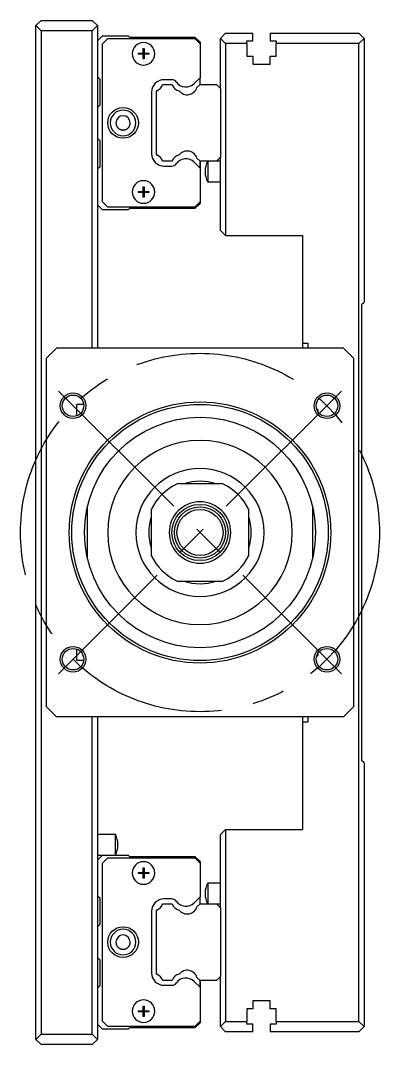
# Model space of a CAD drawing. Extents: x -13 to 914, y -394 to 111.
# Drawn here: x 844.2 to 914.2, y -100 to 100 of the extents above; entities that cross this region are included whole.
import ezdxf

# ---------------------------------------------------------------- set-up
doc = ezdxf.new("R2010")
doc.units = 0
doc.linetypes.add('CENTER', pattern=[50.8, 31.75, -6.35, 6.35, -6.35])
doc.layers.get('0').update_dxf_attribs({"linetype": 'CONTINUOUS'})
doc.layers.add('CENTER', color=1, linetype='CENTER')

msp = doc.modelspace()

# ---------------------------------------------------------------- linework, layer by layer
at = {"color": 7, "linetype": 'CONTINUOUS'}
for p, q in [((847.21, 99), (848.21, 100)), ((848.21, 98), (847.21, 99)), ((847.21, -99), (847.21, 99)), ((848.21, 100), (858.21, 100)), ((858.21, 100), (859.21, 99)), ((858.21, 98), (859.21, 99)), ((859.21, 99), (859.21, 36)), ((858.21, 98), (848.21, 98)), ((848.21, 98), (848.21, -98)), ((858.21, 36), (858.21, 98)), ((859.21, 96), (860.21, 97)), ((860.21, 97), (865.21, 97)), ((860.21, 95.45), (861.21, 96.45)), ((861.21, 96.45), (878.21, 96.45)), ((865.21, 97), (865.46, 96.75)), ((865.46, 96.75), (878.21, 96.75)), ((878.21, 96.75), (879.21, 95.75)), ((878.21, 96.45), (879.21, 95.45)), ((883.21, 96.5), (884.21, 97.5)), ((883.21, 86.7), (883.21, 96.5)), ((884.21, 95.5), (883.21, 96.5)), ((884.21, 97.5), (889.51, 97.5)), ((888.36, 95.5), (888.36, 96)), ((888.36, 96), (889.51, 96)), ((889.51, 96), (889.51, 97.5)), ((892.91, 97.5), (910.21, 97.5)), ((892.91, 97.5), (892.91, 96)), ((892.91, 96), (894.06, 96)), ((894.06, 96), (894.06, 95.5)), ((910.21, 97.5), (911.21, 96.5)), ((911.21, 96.5), (910.21, 95.5)), ((911.21, 96.5), (911.21, 45)), ((860.21, 64.55), (860.21, 95.45)), ((868.11, 93.6), (868.11, 94.5)), ((868.11, 94.5), (868.31, 94.5)), ((868.31, 94.5), (868.31, 93.6)), ((879.21, 95.75), (879.21, 95.45)), ((879.21, 95.45), (879.21, 88.82)), ((888.36, 95.5), (884.21, 95.5)), ((884.21, 95.5), (884.21, 58)), ((888.36, 95.5), (888.36, 93)), ((894.06, 93), (894.06, 95.5)), ((910.21, 95.5), (894.06, 95.5)), ((910.21, -95.5), (910.21, 95.5)), ((867.21, 93.6), (868.11, 93.6)), ((867.21, 93.4), (867.21, 93.6)), ((868.11, 93.4), (867.21, 93.4)), ((868.11, 93.6), (868.21, 93.5)), ((868.11, 93.4), (868.21, 93.5)), ((868.11, 92.5), (868.11, 93.4)), ((868.31, 92.5), (868.11, 92.5)), ((868.31, 93.6), (868.21, 93.5)), ((868.31, 93.4), (868.21, 93.5)), ((868.31, 93.6), (869.21, 93.6)), ((869.21, 93.4), (868.31, 93.4)), ((868.31, 93.4), (868.31, 92.5)), ((869.21, 93.6), (869.21, 93.4)), ((888.36, 93), (889.51, 93)), ((889.51, 93), (889.51, 91.5)), ((892.91, 91.5), (892.91, 93)), ((892.91, 93), (894.06, 93)), ((889.51, 91.5), (892.91, 91.5)), ((859.71, 88.5), (859.21, 89)), ((859.71, 83.5), (859.71, 88.5)), ((873.74, 88.43), (872.18, 88.43)), ((879.21, 88.82), (878.08, 87.68)), ((879.21, 87.5), (879.21, 88.82)), ((869.78, 86.03), (869.78, 73.97)), ((870.71, 86.1), (870.84, 86.32)), ((870.71, 73.9), (870.71, 86.1)), ((871.92, 87.5), (873.79, 87.5)), ((878.62, 86.91), (879.21, 87.5)), ((879.21, 87.5), (882.41, 87.5)), ((882.41, 87.5), (883.21, 86.7)), ((883.21, 86.7), (883.21, 73.3)), ((859.21, 83), (859.71, 83.5)), ((862.82, 80), (862.82, 79.95)), ((862.82, 79.95), (862.82, 79.9)), ((862.82, 79.9), (862.83, 79.85)), ((862.83, 79.85), (862.83, 79.8)), ((862.83, 79.8), (862.84, 79.76)), ((862.84, 79.76), (862.85, 79.71)), ((862.85, 79.71), (862.86, 79.66)), ((862.86, 79.66), (862.87, 79.61)), ((862.87, 79.61), (862.89, 79.55)), ((862.89, 79.55), (862.91, 79.5)), ((862.91, 79.5), (862.93, 79.45)), ((862.93, 79.45), (862.96, 79.39)), ((862.96, 79.39), (862.98, 79.34)), ((862.98, 79.34), (863.01, 79.29)), ((863.01, 79.29), (863.04, 79.24)), ((863.04, 79.24), (863.08, 79.19)), ((863.08, 79.19), (863.11, 79.14)), ((863.11, 79.14), (863.15, 79.1)), ((863.15, 79.1), (863.19, 79.05)), ((863.19, 79.05), (863.23, 79.01)), ((863.23, 79.01), (863.27, 78.97)), ((863.27, 78.97), (863.32, 78.93)), ((863.32, 78.93), (863.36, 78.89)), ((863.36, 78.89), (863.41, 78.86)), ((863.41, 78.86), (863.46, 78.83)), ((863.46, 78.83), (863.51, 78.8)), ((863.51, 78.8), (863.56, 78.77)), ((863.56, 78.77), (863.61, 78.74)), ((863.61, 78.74), (863.66, 78.72)), ((863.66, 78.72), (863.72, 78.7)), ((863.72, 78.7), (863.78, 78.68)), ((863.78, 78.68), (863.83, 78.66)), ((863.83, 78.66), (863.89, 78.64)), ((863.89, 78.64), (863.95, 78.63)), ((863.95, 78.63), (864, 78.62)), ((864, 78.62), (864.06, 78.62)), ((864.06, 78.62), (864.12, 78.61)), ((864.12, 78.61), (864.18, 78.61)), ((864.18, 78.61), (864.24, 78.61)), ((864.24, 78.61), (864.3, 78.61)), ((864.3, 78.61), (864.36, 78.62)), ((864.36, 78.62), (864.41, 78.62)), ((864.41, 78.62), (864.47, 78.63)), ((864.47, 78.63), (864.53, 78.64)), ((864.53, 78.64), (864.58, 78.66)), ((864.58, 78.66), (864.64, 78.68)), ((864.64, 78.68), (864.7, 78.7)), ((864.7, 78.7), (864.75, 78.72)), ((864.75, 78.72), (864.81, 78.74)), ((864.81, 78.74), (864.86, 78.77)), ((864.86, 78.77), (864.91, 78.8)), ((864.91, 78.8), (864.96, 78.83)), ((864.96, 78.83), (865.01, 78.86)), ((865.01, 78.86), (865.06, 78.89)), ((865.06, 78.89), (865.1, 78.93)), ((865.1, 78.93), (865.15, 78.97)), ((865.15, 78.97), (865.19, 79.01)), ((865.19, 79.01), (865.23, 79.05)), ((865.23, 79.05), (865.27, 79.09)), ((865.27, 79.09), (865.3, 79.14)), ((865.3, 79.14), (865.34, 79.19)), ((865.34, 79.19), (865.37, 79.24)), ((865.37, 79.24), (865.41, 79.29)), ((865.41, 79.29), (865.44, 79.34)), ((865.44, 79.34), (865.46, 79.38)), ((865.46, 79.38), (865.48, 79.43)), ((865.48, 79.43), (865.5, 79.48)), ((865.5, 79.48), (865.52, 79.53)), ((865.52, 79.53), (865.54, 79.58)), ((865.54, 79.58), (865.55, 79.63)), ((865.55, 79.63), (865.56, 79.68)), ((865.56, 79.68), (865.58, 79.73)), ((865.58, 79.78), (865.59, 79.83)), ((865.58, 79.73), (865.58, 79.78)), ((865.59, 79.83), (865.6, 79.88)), ((865.6, 80), (865.6, 80)), ((865.6, 80), (865.6, 80)), ((865.6, 80), (865.6, 80)), ((865.6, 79.98), (865.6, 80)), ((865.6, 79.93), (865.6, 79.98)), ((865.6, 79.88), (865.6, 79.93)), ((859.71, 76.5), (859.21, 77)), ((859.71, 71.5), (859.71, 76.5)), ((870.84, 73.68), (870.71, 73.9)), ((873.79, 72.5), (871.92, 72.5)), ((878.08, 72.32), (879.21, 71.18)), ((879.21, 72.5), (878.62, 73.09)), ((879.21, 72.5), (878.62, 73.09)), ((879.21, 72.5), (879.21, 71.18)), ((879.21, 71.18), (879.21, 72.5)), ((882.41, 72.5), (879.21, 72.5)), ((880.71, 72.5), (880.71, 68.5)), ((883.21, 73.3), (882.41, 72.5)), ((883.21, 72.5), (882.41, 72.5)), ((883.21, 59), (883.21, 73.3)), ((859.21, 71), (859.71, 71.5)), ((872.18, 71.57), (873.74, 71.57)), ((879.21, 71.18), (879.21, 64.55)), ((880.21, 70.56), (880.21, 70.44)), ((880.71, 68.5), (883.21, 68.5)), ((867.21, 66.4), (867.21, 66.6)), ((867.21, 66.6), (868.11, 66.6)), ((868.11, 66.4), (867.21, 66.4)), ((868.11, 66.6), (868.11, 67.5)), ((868.11, 67.5), (868.31, 67.5)), ((868.11, 66.6), (868.21, 66.5)), ((868.11, 66.4), (868.21, 66.5)), ((868.11, 65.5), (868.11, 66.4)), ((868.31, 66.6), (868.21, 66.5)), ((868.31, 66.4), (868.21, 66.5)), ((868.31, 67.5), (868.31, 66.6)), ((868.31, 66.6), (869.21, 66.6)), ((869.21, 66.4), (868.31, 66.4)), ((868.31, 66.4), (868.31, 65.5)), ((869.21, 66.6), (869.21, 66.4)), ((861.21, 63.55), (860.21, 64.55)), ((868.31, 65.5), (868.11, 65.5)), ((879.21, 64.55), (878.21, 63.55)), ((879.21, 64.25), (878.21, 63.25)), ((879.21, 64.55), (879.21, 64.25)), ((860.21, 63), (859.21, 64)), ((865.21, 63), (860.21, 63)), ((878.21, 63.55), (861.21, 63.55)), ((865.46, 63.25), (865.21, 63)), ((878.21, 63.25), (865.46, 63.25)), ((883.21, 59), (884.21, 58)), ((884.21, 58), (899.21, 58)), ((899.21, 58), (899.21, 37)), ((910.71, 44.5), (911.21, 45)), ((910.71, 44.5), (910.71, -44.5)), ((899.21, 37), (899.21, 36)), ((899.21, 37), (900.21, 37)), ((900.21, 37), (900.21, 36)), ((851.21, 36), (849.21, 34)), ((907.21, 36), (851.21, 36)), ((909.21, 34), (907.21, 36)), ((849.21, 34), (849.21, -34)), ((909.21, -34), (909.21, 34)), ((856.55, 25), (855.21, 25)), ((855.21, 22.79), (855.21, 25)), ((902, 24), (902.21, 24)), ((902.21, 24), (902.21, 23.59)), ((883.68, 9.5), (874.74, 9.5)), ((857.21, 4.72), (857.21, -4.72)), ((869.71, 4.47), (869.71, -4.47)), ((888.71, -4.47), (888.71, 4.47)), ((901.21, -4.72), (901.21, 4.72)), ((874.74, -9.5), (883.68, -9.5)), ((855.21, -25), (855.21, -22.79)), ((902.21, -23.59), (902.21, -24)), ((856.55, -25), (855.21, -25)), ((902, -24), (902.21, -24)), ((849.21, -34), (851.21, -36)), ((907.21, -36), (909.21, -34)), ((907.21, -36), (851.21, -36)), ((858.21, -98), (858.21, -36)), ((859.21, -36), (859.21, -99)), ((899.21, -36), (899.21, -37)), ((899.21, -37), (900.21, -37)), ((899.21, -37), (899.21, -58)), ((900.21, -36), (900.21, -37)), ((911.21, -45), (910.71, -44.5)), ((911.21, -45), (911.21, -96.5)), ((862.71, -59), (859.21, -59)), ((862.71, -61), (862.71, -59)), ((884.21, -58), (883.21, -59)), ((883.21, -73.3), (883.21, -59)), ((884.21, -58), (899.21, -58)), ((884.21, -58), (884.21, -95.5)), ((862.71, -63), (862.71, -61)), ((863.21, -61.06), (863.21, -60.94)), ((859.21, -63), (860.21, -63)), ((859.21, -64), (860.21, -63)), ((860.21, -63), (865.21, -63)), ((860.21, -64.55), (861.21, -63.55)), ((861.21, -63.55), (878.21, -63.55)), ((865.21, -63), (865.46, -63.25)), ((865.46, -63.25), (878.21, -63.25)), ((878.21, -63.25), (879.21, -64.25)), ((878.21, -63.55), (879.21, -64.55)), ((860.21, -95.45), (860.21, -64.55)), ((868.11, -66.4), (868.11, -65.5)), ((868.11, -65.5), (868.31, -65.5)), ((868.31, -65.5), (868.31, -66.4)), ((879.21, -64.25), (879.21, -64.55)), ((879.21, -64.55), (879.21, -71.18)), ((867.21, -66.6), (867.21, -66.4)), ((867.21, -66.4), (868.11, -66.4)), ((868.11, -66.6), (867.21, -66.6)), ((868.11, -66.4), (868.21, -66.5)), ((868.11, -66.6), (868.21, -66.5)), ((868.11, -67.5), (868.11, -66.6)), ((868.31, -67.5), (868.11, -67.5)), ((868.31, -66.4), (868.21, -66.5)), ((868.31, -66.6), (868.21, -66.5)), ((868.31, -66.4), (869.21, -66.4)), ((869.21, -66.6), (868.31, -66.6)), ((868.31, -66.6), (868.31, -67.5)), ((869.21, -66.4), (869.21, -66.6)), ((883.21, -68.5), (880.71, -68.5)), ((880.71, -68.5), (880.71, -72.5)), ((859.71, -71.5), (859.21, -71)), ((859.71, -76.5), (859.71, -71.5)), ((873.74, -71.57), (872.18, -71.57)), ((879.21, -71.18), (878.08, -72.32)), ((879.21, -72.5), (879.21, -71.18)), ((880.21, -70.44), (880.21, -70.56)), ((869.78, -73.97), (869.78, -86.03)), ((870.71, -73.9), (870.84, -73.68)), ((870.71, -86.1), (870.71, -73.9)), ((871.92, -72.5), (873.79, -72.5)), ((878.62, -73.09), (879.21, -72.5)), ((879.21, -72.5), (882.41, -72.5)), ((882.41, -72.5), (883.21, -72.5)), ((882.41, -72.5), (883.21, -73.3)), ((883.21, -73.3), (883.21, -86.7)), ((859.21, -77), (859.71, -76.5)), ((862.82, -80), (862.82, -80.05)), ((865.6, -80), (865.6, -80)), ((862.82, -80.05), (862.82, -80.1)), ((862.82, -80.1), (862.83, -80.15)), ((862.83, -80.15), (862.83, -80.2)), ((862.83, -80.2), (862.84, -80.24)), ((862.84, -80.24), (862.85, -80.29)), ((862.85, -80.29), (862.86, -80.34)), ((862.86, -80.34), (862.87, -80.39)), ((862.87, -80.39), (862.89, -80.45)), ((862.89, -80.45), (862.91, -80.5)), ((862.91, -80.5), (862.93, -80.55)), ((862.93, -80.55), (862.96, -80.61)), ((862.96, -80.61), (862.98, -80.66)), ((862.98, -80.66), (863.01, -80.71)), ((863.01, -80.71), (863.04, -80.76)), ((863.04, -80.76), (863.08, -80.81)), ((863.08, -80.81), (863.11, -80.86)), ((863.11, -80.86), (863.15, -80.9)), ((863.15, -80.9), (863.19, -80.95)), ((863.19, -80.95), (863.23, -80.99)), ((863.23, -80.99), (863.27, -81.03)), ((863.27, -81.03), (863.32, -81.07)), ((863.32, -81.07), (863.36, -81.11)), ((863.36, -81.11), (863.41, -81.14)), ((863.41, -81.14), (863.46, -81.17)), ((863.46, -81.17), (863.51, -81.2)), ((863.51, -81.2), (863.56, -81.23)), ((863.56, -81.23), (863.61, -81.26)), ((863.61, -81.26), (863.66, -81.28)), ((863.66, -81.28), (863.72, -81.3)), ((863.72, -81.3), (863.78, -81.32)), ((863.78, -81.32), (863.83, -81.34)), ((863.83, -81.34), (863.89, -81.36)), ((863.89, -81.36), (863.95, -81.37)), ((863.95, -81.37), (864, -81.38)), ((864, -81.38), (864.06, -81.38)), ((864.06, -81.38), (864.12, -81.39)), ((864.12, -81.39), (864.18, -81.39)), ((864.18, -81.39), (864.24, -81.39)), ((864.24, -81.39), (864.3, -81.39)), ((864.3, -81.39), (864.36, -81.38)), ((864.36, -81.38), (864.41, -81.38)), ((864.41, -81.38), (864.47, -81.37)), ((864.47, -81.37), (864.53, -81.36)), ((864.53, -81.36), (864.58, -81.34)), ((864.58, -81.34), (864.64, -81.32)), ((864.64, -81.32), (864.7, -81.3)), ((864.7, -81.3), (864.75, -81.28)), ((864.75, -81.28), (864.81, -81.26)), ((864.81, -81.26), (864.86, -81.23)), ((864.86, -81.23), (864.91, -81.2)), ((864.91, -81.2), (864.96, -81.17)), ((864.96, -81.17), (865.01, -81.14)), ((865.01, -81.14), (865.06, -81.11)), ((865.06, -81.11), (865.1, -81.07)), ((865.1, -81.07), (865.15, -81.03)), ((865.15, -81.03), (865.19, -80.99)), ((865.19, -80.99), (865.23, -80.95)), ((865.23, -80.95), (865.27, -80.91)), ((865.27, -80.91), (865.3, -80.86)), ((865.3, -80.86), (865.34, -80.81)), ((865.34, -80.81), (865.37, -80.76)), ((865.37, -80.76), (865.41, -80.71)), ((865.41, -80.71), (865.44, -80.66)), ((865.44, -80.66), (865.46, -80.62)), ((865.46, -80.62), (865.48, -80.57)), ((865.48, -80.57), (865.5, -80.52)), ((865.5, -80.52), (865.52, -80.47)), ((865.52, -80.47), (865.54, -80.42)), ((865.54, -80.42), (865.55, -80.37)), ((865.55, -80.37), (865.56, -80.32)), ((865.56, -80.32), (865.58, -80.27)), ((865.58, -80.22), (865.59, -80.17)), ((865.58, -80.27), (865.58, -80.22)), ((865.59, -80.17), (865.6, -80.12)), ((865.6, -80), (865.6, -80)), ((865.6, -80), (865.6, -80)), ((865.6, -80.02), (865.6, -80)), ((865.6, -80.07), (865.6, -80.02)), ((865.6, -80.12), (865.6, -80.07)), ((859.71, -83.5), (859.21, -83)), ((859.71, -88.5), (859.71, -83.5)), ((870.84, -86.32), (870.71, -86.1)), ((873.79, -87.5), (871.92, -87.5)), ((878.08, -87.68), (879.21, -88.82)), ((879.21, -87.5), (878.62, -86.91)), ((879.21, -87.5), (878.62, -86.91)), ((879.21, -87.5), (879.21, -88.82)), ((879.21, -88.82), (879.21, -87.5)), ((882.41, -87.5), (879.21, -87.5)), ((883.21, -86.7), (882.41, -87.5)), ((883.21, -96.5), (883.21, -86.7)), ((859.21, -89), (859.71, -88.5)), ((872.18, -88.43), (873.74, -88.43)), ((879.21, -88.82), (879.21, -95.45)), ((889.51, -91.5), (889.51, -93)), ((892.91, -91.5), (889.51, -91.5)), ((892.91, -93), (892.91, -91.5)), ((867.21, -93.6), (867.21, -93.4)), ((867.21, -93.4), (868.11, -93.4)), ((868.11, -93.6), (867.21, -93.6)), ((868.11, -93.4), (868.11, -92.5)), ((868.11, -92.5), (868.31, -92.5)), ((868.11, -93.4), (868.21, -93.5)), ((868.11, -93.6), (868.21, -93.5)), ((868.11, -94.5), (868.11, -93.6)), ((868.31, -93.4), (868.21, -93.5)), ((868.31, -93.6), (868.21, -93.5)), ((868.31, -92.5), (868.31, -93.4)), ((868.31, -93.4), (869.21, -93.4)), ((869.21, -93.6), (868.31, -93.6)), ((868.31, -93.6), (868.31, -94.5)), ((869.21, -93.4), (869.21, -93.6)), ((888.36, -93), (888.36, -95.5)), ((889.51, -93), (888.36, -93)), ((894.06, -93), (892.91, -93)), ((894.06, -95.5), (894.06, -93)), ((861.21, -96.45), (860.21, -95.45)), ((868.31, -94.5), (868.11, -94.5)), ((879.21, -95.45), (878.21, -96.45)), ((879.21, -95.75), (878.21, -96.75)), ((879.21, -95.45), (879.21, -95.75)), ((883.21, -96.5), (884.21, -95.5)), ((884.21, -95.5), (888.36, -95.5)), ((888.36, -96), (888.36, -95.5)), ((889.51, -96), (888.36, -96)), ((889.51, -97.5), (889.51, -96)), ((894.06, -96), (892.91, -96)), ((892.91, -96), (892.91, -97.5)), ((894.06, -95.5), (910.21, -95.5)), ((894.06, -95.5), (894.06, -96)), ((910.21, -95.5), (911.21, -96.5)), ((860.21, -97), (859.21, -96)), ((865.21, -97), (860.21, -97)), ((878.21, -96.45), (861.21, -96.45)), ((865.46, -96.75), (865.21, -97)), ((878.21, -96.75), (865.46, -96.75)), ((884.21, -97.5), (883.21, -96.5)), ((889.51, -97.5), (884.21, -97.5)), ((910.21, -97.5), (892.91, -97.5)), ((911.21, -96.5), (910.21, -97.5)), ((847.21, -99), (848.21, -98)), ((848.21, -100), (847.21, -99)), ((848.21, -98), (858.21, -98)), ((859.21, -99), (858.21, -98)), ((859.21, -99), (858.21, -100)), ((858.21, -100), (848.21, -100))]:
    msp.add_line(p, q, dxfattribs=at)
for centre, radius in [((864.21, 80), 3), ((854.46, 24.75), 2.1), ((903.96, 24.75), 2.1), ((879.21, 0), 25.5), ((879.21, 0), 25), ((879.21, 0), 22.5), ((879.21, 0), 5.5), ((879.21, 0), 5), ((879.21, 0), 4.5), ((854.46, -24.75), 2.1), ((903.96, -24.75), 2.1), ((864.21, -80), 3)]:
    msp.add_circle(centre, radius, dxfattribs=at)
at = {"color": 3, "linetype": 'CONTINUOUS'}
for centre in [(854.46, 24.75), (903.96, 24.75), (854.46, -24.75), (903.96, -24.75)]:
    msp.add_circle(centre, 2.5, dxfattribs=at)
at = {"color": 7, "linetype": 'CONTINUOUS'}
for centre, radius, start, end in [((868.21, 93.5), 2.2, 0, 180), ((868.21, 93.5), 2.2, 180, 0), ((872.18, 86.03), 2.4, 90, 180), ((873.74, 87.43), 1, 34.7052, 90), ((870.28, 87.93), 1.7, 289.2262, 345.349), ((875.44, 87.93), 1.7, 194.651, 260.012), ((876.45, 89.31), 2.3, 214.7598, 315), ((876.71, 87.5), 2, 218.4716, 342.8856), ((864.21, 80), 2.5, 0, 180), ((864.21, 80), 1.39, 0, 180), ((864.21, 80), 2.5, 180, 0), ((876.71, 72.5), 2, 17.1144, 141.5284), ((872.18, 73.97), 2.4, 180, 270), ((870.28, 72.07), 1.7, 14.651, 70.7738), ((873.74, 72.57), 1, 270, 325.2543), ((875.44, 72.07), 1.7, 99.988, 165.349), ((876.45, 70.69), 2.3, 44.9803, 145.2567), ((884.21, 70.56), 4, 151.0305, 180), ((884.21, 70.44), 4, 180, 208.9695), ((868.21, 66.5), 2.2, 0, 180), ((868.21, 66.5), 2.2, 180, 0), ((879.21, 0), 18, 0, 180), ((879.21, 0), 18, 0, 180), ((879.21, 0), 12.5, 0, 180), ((879.21, 0), 12.5, 0, 180), ((879.21, 0), 10, 71.8051, 108.1949), ((879.21, 0), 10, 71.8051, 108.1949), ((879.21, 0), 10.5, 115.2088, 154.7912), ((879.21, 0), 10.5, 25.2088, 64.7912), ((879.21, 0), 6, 0, 180), ((879.21, 0), 10, 161.8051, 180), ((879.21, 0), 10, 161.8051, 180), ((879.21, 0), 10, 0, 18.1949), ((879.21, 0), 10, 0, 18.1949), ((879.21, 0), 18, 180, 0), ((879.21, 0), 18, 180, 0), ((879.21, 0), 12.5, 180, 0), ((879.21, 0), 12.5, 180, 0), ((879.21, 0), 10, 180, 198.1949), ((879.21, 0), 10, 180, 198.1949), ((879.21, 0), 6, 180, 0), ((879.21, 0), 10, 341.8051, 0), ((879.21, 0), 10, 341.8051, 0), ((879.21, 0), 10.5, 205.2088, 244.7912), ((879.21, 0), 10.5, 295.2088, 334.7912), ((879.21, 0), 10, 251.8051, 288.1949), ((879.21, 0), 10, 251.8051, 288.1949), ((859.21, -60.94), 4, 0, 28.9695), ((859.21, -61.06), 4, 331.0305, 0), ((868.21, -66.5), 2.2, 0, 180), ((868.21, -66.5), 2.2, 180, 0), ((884.21, -70.44), 4, 151.0305, 180), ((872.18, -73.97), 2.4, 90, 180), ((873.74, -72.57), 1, 34.7052, 90), ((884.21, -70.56), 4, 180, 208.9695), ((870.28, -72.07), 1.7, 289.2262, 345.349), ((875.44, -72.07), 1.7, 194.651, 260.012), ((876.45, -70.69), 2.3, 214.7598, 315), ((876.71, -72.5), 2, 218.4716, 342.8856), ((864.21, -80), 2.5, 0, 180), ((864.21, -80), 2.5, 180, 0), ((864.21, -80), 1.39, 0, 180), ((876.71, -87.5), 2, 17.1144, 141.5284), ((872.18, -86.03), 2.4, 180, 270), ((870.28, -87.93), 1.7, 14.651, 70.7738), ((873.74, -87.43), 1, 270, 325.2543), ((875.44, -87.93), 1.7, 99.988, 165.349), ((876.45, -89.31), 2.3, 44.9803, 145.2567), ((868.21, -93.5), 2.2, 0, 180), ((868.21, -93.5), 2.2, 180, 0)]:
    msp.add_arc(centre, radius, start, end, dxfattribs=at)
at = {"layer": 'CENTER', "color": 1, "linetype": 'CENTER'}
for p, q in [((906.79, 27.58), (851.63, -27.58)), ((851.63, 27.58), (906.79, -27.58))]:
    msp.add_line(p, q, dxfattribs=at)
msp.add_circle((879.21, 0), 35, dxfattribs=at)

doc.saveas('drawing.dxf')
